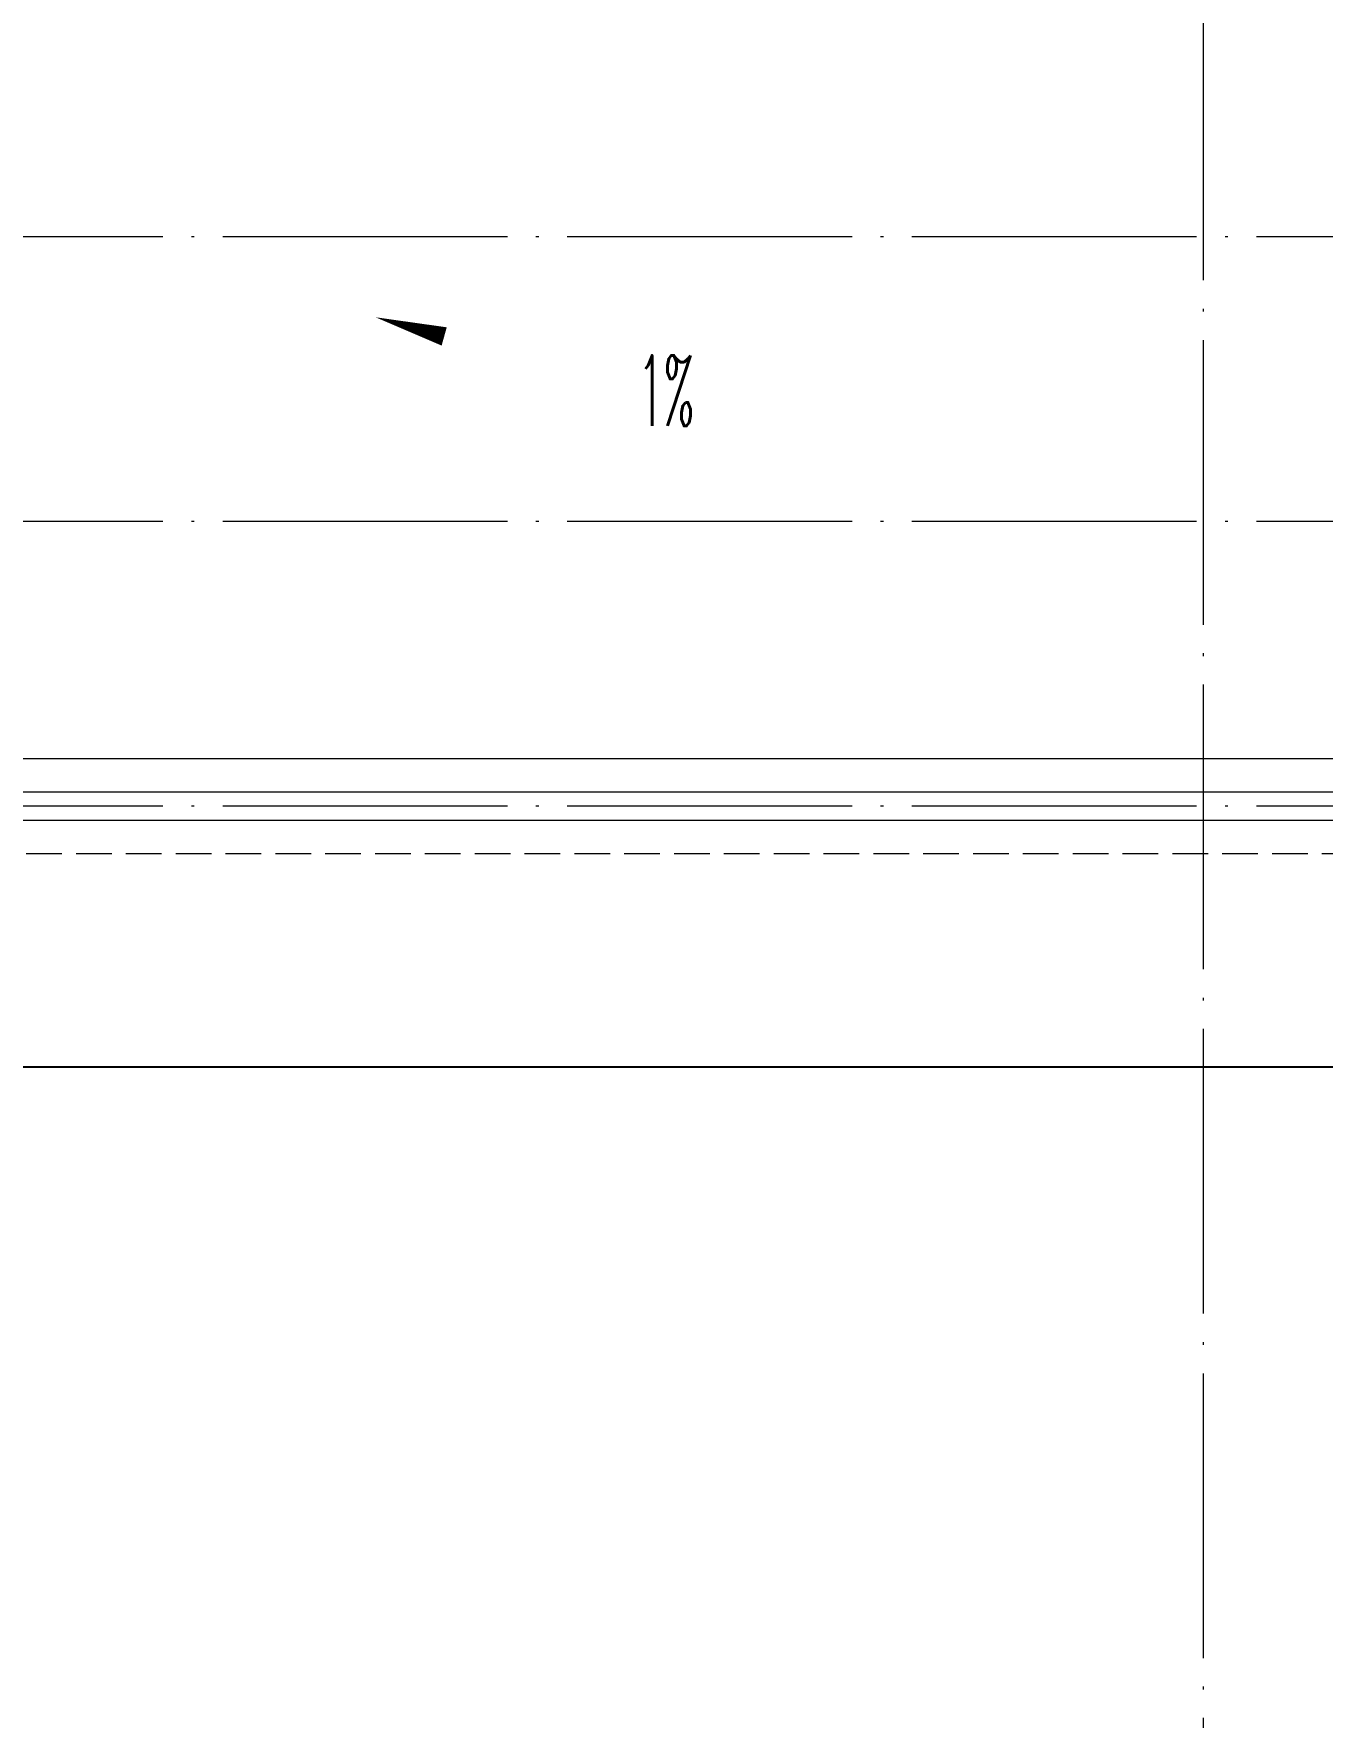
# Model space of a CAD drawing. Extents: x 27938 to 650306, y -92720 to 1524912.
# Drawn here: x 276252 to 278967, y 516820 to 520368 of the extents above; entities that cross this region are included whole.
import ezdxf

# ---------------------------------------------------------------- set-up
doc = ezdxf.new("R2010")
doc.units = 0
doc.header["$LTSCALE"] = 1000
doc.header["$MEASUREMENT"] = 0
doc.linetypes.add('DASH', pattern=[0.35, 0.25, -0.1])
doc.linetypes.add('DOTE', pattern=[2.42, 2, -0.2, 0.02, -0.2])
for name, color, linetype, lineweight in [('DOTE', 19, 'DOTE', 9), ('平面-排水沟', 86, 'Continuous', 15), ('平面-栏杆', 135, 'Continuous', 15), ('平面-看线', 45, 'Continuous', 15)]:
    doc.layers.add(name, color=color, linetype=linetype, lineweight=lineweight)
doc.layers.add('看线', color=251, linetype='Continuous')
doc.styles.add('_TCH_DIM', font='SIMPLEX.shx', dxfattribs={"width": 0.6, "oblique": 10, "bigfont": 'hztxt.shx'})

# ---------------------------------------------------------------- blocks, each defined once
blk = doc.blocks.new('FGDGDRGSDGDG')
at = {"layer": 'DOTE', "linetype": 'DOTE', "ltscale": 0.3}
for p, q in [((496782.5, 529998.5), (496782.5, 513948.5)), ((488182.5, 517148.5), (546982.5, 517148.5)), ((488182.5, 516548.5), (546982.5, 516548.5)), ((488182.5, 515948.5), (546982.5, 515948.5))]:
    blk.add_line(p, q, dxfattribs=at)

msp = doc.modelspace()

# ---------------------------------------------------------------- linework, layer by layer
at = {"layer": '平面-排水沟', "color": 8}
msp.add_lwpolyline([(277462.8, 519633.4, 0, 0, 0), (276972.7, 519770.5, 0, 40, 0), (277117.2, 519730.1, 0, 0, 0)], format="xyseb", dxfattribs=at)
at = {"layer": '平面-栏杆', "color": 8}
for p, q in [((275816.6, 518770.4), (281716.6, 518770.4)), ((275816.6, 518710.4), (281716.6, 518710.4))]:
    msp.add_line(p, q, dxfattribs=at)
at = {"layer": '平面-看线', "color": 8}
msp.add_line((275816.6, 518840.4), (281716.6, 518840.4), dxfattribs=at)
at = {"layer": '平面-看线', "color": 8, "linetype": 'DASH', "ltscale": 0.3}
msp.add_line((275816.6, 518640.4), (281716.6, 518640.4), dxfattribs=at)
at = {"layer": '看线', "color": 8}
msp.add_lwpolyline([(274516.6, 519840.4), (274516.6, 518190.4), (297116.6, 518190.4), (297116.6, 519690.4), (299516.6, 519690.4)], dxfattribs=at)

# ---------------------------------------------------------------- block references
msp.add_blockref('FGDGDRGSDGDG', (-218065.9, 2792))

# ---------------------------------------------------------------- texts
at = {"layer": '平面-排水沟', "color": 8, "style": '_TCH_DIM', "width": 0.423529}
msp.add_text('1%', height=148.75, dxfattribs=at).set_placement((277525.5, 519541.4))

doc.saveas('drawing.dxf')
